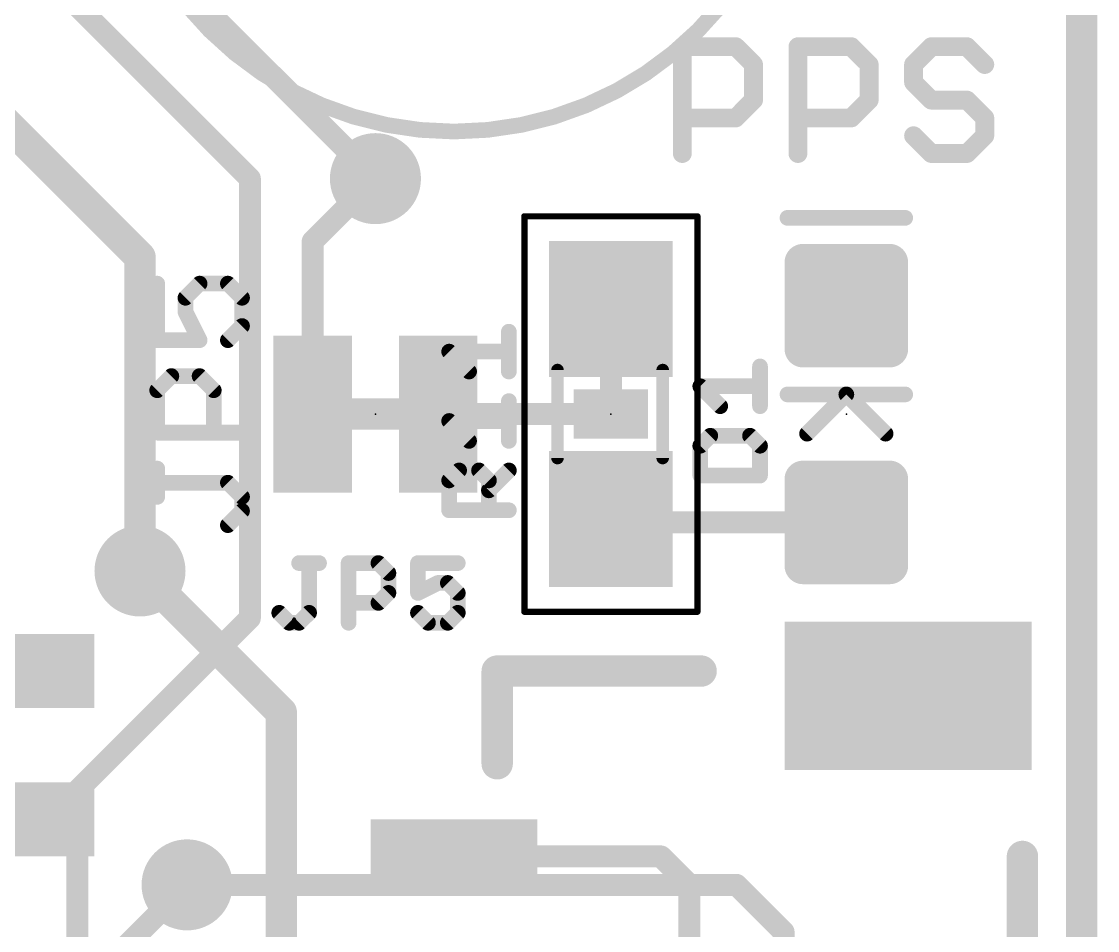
# Model space of a CAD drawing. Extents: x -38 to 69, y -72 to 37.
# Drawn here: x 21.9 to 30.61, y 13.6 to 20.96 of the extents above; entities that cross this region are included whole.
import ezdxf

# ---------------------------------------------------------------- set-up
doc = ezdxf.new("R2010")
doc.units = 0
for name, color, linetype in [('1', 12, 'CONTINUOUS'), ('16', 132, 'CONTINUOUS'), ('18', 110, 'CONTINUOUS'), ('20', 53, 'CONTINUOUS'), ('21', 41, 'CONTINUOUS'), ('23', 53, 'CONTINUOUS'), ('25', 253, 'CONTINUOUS'), ('35', 253, 'CONTINUOUS'), ('39', 12, 'CONTINUOUS'), ('51', 53, 'CONTINUOUS')]:
    doc.layers.add(name, color=color, linetype=linetype)

# ---------------------------------------------------------------- blocks, each defined once
blk = doc.blocks.new('RECT160000X160000R30')
at = {"const_width": 0.15}
blk.add_lwpolyline([(0.425, -0.35), (0.425, 0.35, 0.4142), (0.35, 0.425), (-0.35, 0.425, 0.4142), (-0.425, 0.35), (-0.425, -0.35, 0.4142), (-0.35, -0.425), (0.35, -0.425, 0.4142)], format="xyb", close=True, dxfattribs=at)
blk.add_solid([(-0.3754, -0.3754), (0.3754, -0.3754), (-0.3754, 0.3754), (0.3754, 0.3754)])
blk = doc.blocks.new('RECT')
blk.add_solid([(-0.5, -0.5), (0.5, -0.5), (-0.5, 0.5), (0.5, 0.5)])
blk = doc.blocks.new('ROUNDV')
at = {"const_width": 0.5}
blk.add_lwpolyline([(0, -0.25, 1), (0, 0.25, 1), (0, -0.25)], format="xyb", dxfattribs=at)

msp = doc.modelspace()

# ---------------------------------------------------------------- linework, layer by layer
at = {"layer": '1'}
for points, const_width in [([(30.48, 25.4), (30.48, 0)], 0.254), ([(24.257, 19.177), (24.765, 19.685)], 0.1778), ([(24.257, 17.78), (24.257, 19.177)], 0.1778), ([(26.67, 17.907), (26.67, 18.63)], 0.1778), ([(26.543, 17.78), (26.67, 17.907)], 0.1778), ([(25.273, 17.78), (24.257, 17.78)], 0.254), ([(25.273, 17.78), (24.257, 17.78)], 0.254), ([(25.273, 17.78), (26.543, 17.78)], 0.1778), ([(26.697, 16.903), (26.67, 16.93)], 0.1778), ([(28.575, 16.903), (26.697, 16.903)], 0.1778), ([(24.003, 15.367), (22.86, 16.51)], 0.254), ([(24.003, 13.335), (24.003, 15.367)], 0.254), ([(25.4, 14.2), (27.075, 14.2)], 0.1778), ([(27.075, 14.2), (27.305, 13.97)], 0.1778), ([(22.571, 13.3), (23.241, 13.97)], 0.1778), ([(27.305, 13.97), (27.305, 13.208)], 0.1778)]:
    msp.add_lwpolyline(points, dxfattribs=dict(at, const_width=const_width))
for points, const_width in [([(24.7964, 19.6536, 1), (24.7336, 19.7164)], 0.0889), ([(24.3015, 19.177, 1), (24.2126, 19.177)], 0.0889), ([(24.2256, 19.2084, 1), (24.2884, 19.1456)], 0.0889), ([(26.7145, 18.63, 1), (26.6256, 18.63)], 0.0889), ([(26.6256, 17.907, 1), (26.7145, 17.907)], 0.0889), ([(26.7014, 17.8756, 1), (26.6386, 17.9384)], 0.0889), ([(24.257, 17.8435, 1), (24.257, 17.7165)], 0.127), ([(24.257, 17.8435, 1), (24.257, 17.7165)], 0.127), ([(25.273, 17.8245, 1), (25.273, 17.7355)], 0.0889), ([(25.273, 17.7165, 1), (25.273, 17.8435)], 0.127), ([(25.273, 17.7165, 1), (25.273, 17.8435)], 0.127), ([(26.5116, 17.8114, 1), (26.5744, 17.7486)], 0.0889), ([(26.543, 17.7355, 1), (26.543, 17.8245)], 0.0889), ([(24.2126, 17.78, 1), (24.3015, 17.78)], 0.0889), ([(26.7014, 16.9614, 1), (26.6386, 16.8986)], 0.0889), ([(26.697, 16.9475, 1), (26.697, 16.8586)], 0.0889), ([(26.6656, 16.8716, 1), (26.7284, 16.9344)], 0.0889), ([(28.575, 16.8586, 1), (28.575, 16.9475)], 0.0889), ([(22.9049, 16.5549, 1), (22.8151, 16.4651)], 0.127), ([(24.0665, 15.367, 1), (23.9395, 15.367)], 0.127), ([(23.9581, 15.3221, 1), (24.0479, 15.4119)], 0.127), ([(25.4, 14.2445, 1), (25.4, 14.1556)], 0.0889), ([(27.1064, 14.2314, 1), (27.0436, 14.1686)], 0.0889), ([(27.075, 14.1556, 1), (27.075, 14.2445)], 0.0889), ([(23.2724, 13.9386, 1), (23.2096, 14.0014)], 0.0889), ([(27.3495, 13.97, 1), (27.2605, 13.97)], 0.0889), ([(27.2736, 13.9386, 1), (27.3364, 14.0014)], 0.0889)]:
    msp.add_lwpolyline(points, format="xyb", dxfattribs=dict(at, const_width=const_width))
at = {"layer": '16'}
for points, const_width in [([(30.48, 25.4), (30.48, 0)], 0.254), ([(24.765, 19.685), (21.59, 22.86)], 0.1778), ([(23.749, 19.685), (21.209, 22.225)], 0.1778), ([(22.86, 19.05), (20.32, 21.59)], 0.254), ([(23.749, 16.129), (23.749, 19.685)], 0.1778), ([(22.86, 16.51), (22.86, 19.05)], 0.254), ([(22.352, 14.732), (23.749, 16.129)], 0.1778), ([(22.352, 5.715), (22.352, 14.732)], 0.1778), ([(23.241, 13.97), (27.686, 13.97)], 0.1778), ([(27.686, 13.97), (28.067, 13.589)], 0.1778), ([(28.067, 13.589), (28.067, 12.573)], 0.1778)]:
    msp.add_lwpolyline(points, dxfattribs=dict(at, const_width=const_width))
for points, const_width in [([(23.7935, 19.685, 1), (23.7046, 19.685)], 0.0889), ([(23.7176, 19.6536, 1), (23.7804, 19.7164)], 0.0889), ([(24.7336, 19.6536, 1), (24.7964, 19.7164)], 0.0889), ([(22.9235, 19.05, 1), (22.7965, 19.05)], 0.127), ([(22.8151, 19.0051, 1), (22.9049, 19.0949)], 0.127), ([(22.7965, 16.51, 1), (22.9235, 16.51)], 0.127), ([(23.7804, 16.0976, 1), (23.7176, 16.1604)], 0.0889), ([(23.7046, 16.129, 1), (23.7935, 16.129)], 0.0889), ([(22.3965, 14.732, 1), (22.3075, 14.732)], 0.0889), ([(22.3206, 14.7634, 1), (22.3834, 14.7006)], 0.0889), ([(23.241, 14.0145, 1), (23.241, 13.9256)], 0.0889), ([(27.7174, 14.0014, 1), (27.6546, 13.9386)], 0.0889), ([(27.686, 13.9256, 1), (27.686, 14.0145)], 0.0889), ([(28.1115, 13.589, 1), (28.0225, 13.589)], 0.0889), ([(28.0356, 13.5576, 1), (28.0984, 13.6204)], 0.0889)]:
    msp.add_lwpolyline(points, format="xyb", dxfattribs=dict(at, const_width=const_width))
at = {"layer": '20', "const_width": 0.2032}
msp.add_lwpolyline([(30.48, 25.4), (30.48, 0)], dxfattribs=at)
at = {"layer": '21'}
for points, const_width in [([(27.2479, 19.8882), (27.2479, 20.7525)], 0.1524), ([(27.2479, 20.7525), (27.6801, 20.7525)], 0.1524), ([(27.6801, 20.7525), (27.8241, 20.6085)], 0.1524), ([(28.1834, 19.8882), (28.1834, 20.7525)], 0.1524), ([(28.1834, 20.7525), (28.6156, 20.7525)], 0.1524), ([(28.6156, 20.7525), (28.7597, 20.6085)], 0.1524), ([(29.263, 20.7525), (29.119, 20.6085)], 0.1524), ([(29.5511, 20.7525), (29.263, 20.7525)], 0.1524), ([(29.6952, 20.6085), (29.5511, 20.7525)], 0.1524), ([(27.8241, 20.6085), (27.8241, 20.3204)], 0.1524), ([(28.7597, 20.6085), (28.7597, 20.3204)], 0.1524), ([(29.119, 20.6085), (29.119, 20.4644)], 0.1524), ([(29.119, 20.4644), (29.263, 20.3204)], 0.1524), ([(27.8241, 20.3204), (27.6801, 20.1763)], 0.1524), ([(28.7597, 20.3204), (28.6156, 20.1763)], 0.1524), ([(29.263, 20.3204), (29.5511, 20.3204)], 0.1524), ([(29.5511, 20.3204), (29.6952, 20.1763)], 0.1524), ([(27.6801, 20.1763), (27.2479, 20.1763)], 0.1524), ([(28.6156, 20.1763), (28.1834, 20.1763)], 0.1524), ([(29.6952, 20.1763), (29.6952, 20.0323)], 0.1524), ([(29.263, 19.8882), (29.119, 20.0323)], 0.1524), ([(29.6952, 20.0323), (29.5511, 19.8882)], 0.1524), ([(29.5511, 19.8882), (29.263, 19.8882)], 0.1524), ([(28.0988, 19.3675), (29.0513, 19.3675)], 0.127), ([(22.9991, 18.8354), (22.9991, 18.3778)], 0.127), ([(23.2279, 18.721), (23.3423, 18.8354)], 0.127), ([(23.3423, 18.8354), (23.5711, 18.8354)], 0.127), ([(23.5711, 18.8354), (23.6855, 18.721)], 0.127), ([(23.2279, 18.6066), (23.2279, 18.721)], 0.127), ([(23.6855, 18.721), (23.6855, 18.4922)], 0.127), ([(23.3423, 18.3778), (23.2279, 18.6066)], 0.127), ([(23.6855, 18.4922), (23.5711, 18.3778)], 0.127), ([(22.9991, 18.3778), (23.3423, 18.3778)], 0.127), ([(22.9991, 17.9726), (23.1135, 18.087)], 0.127), ([(23.1135, 18.087), (23.3423, 18.087)], 0.127), ([(23.3423, 18.087), (23.4567, 17.9726)], 0.127), ([(22.9991, 17.6294), (22.9991, 17.9726)], 0.127), ([(23.4567, 17.9726), (23.4567, 17.6294)], 0.127), ([(23.6855, 17.6294), (22.9991, 17.6294)], 0.127), ([(22.9991, 17.1097), (22.9991, 17.3385)], 0.127), ([(23.5711, 17.2241), (22.9991, 17.2241)], 0.127), ([(23.6855, 17.1097), (23.5711, 17.2241)], 0.127), ([(23.6855, 16.9954), (23.6855, 17.1097)], 0.127), ([(23.5711, 16.881), (23.6855, 16.9954)], 0.127), ([(25.75, 14.95), (25.75, 15.7)], 0.254), ([(25.75, 15.7), (27.4, 15.7)], 0.254), ([(30, 11.2), (30, 14.2)], 0.254)]:
    msp.add_lwpolyline(points, dxfattribs=dict(at, const_width=const_width))
for points, const_width in [([(27.286, 20.7525, 1), (27.2098, 20.7525)], 0.0762), ([(27.2479, 20.7906, 1), (27.2479, 20.7144)], 0.0762), ([(27.707, 20.7795, 1), (27.6531, 20.7256)], 0.0762), ([(27.6801, 20.7144, 1), (27.6801, 20.7906)], 0.0762), ([(28.2215, 20.7525, 1), (28.1453, 20.7525)], 0.0762), ([(28.1834, 20.7906, 1), (28.1834, 20.7144)], 0.0762), ([(28.6426, 20.7795, 1), (28.5887, 20.7256)], 0.0762), ([(28.6156, 20.7144, 1), (28.6156, 20.7906)], 0.0762), ([(29.263, 20.7906, 1), (29.263, 20.7144)], 0.0762), ([(29.29, 20.7256, 1), (29.2361, 20.7795)], 0.0762), ([(29.5781, 20.7795, 1), (29.5242, 20.7256)], 0.0762), ([(29.5511, 20.7144, 1), (29.5511, 20.7906)], 0.0762), ([(27.8622, 20.6085, 1), (27.786, 20.6085)], 0.0762), ([(27.7972, 20.5815, 1), (27.8511, 20.6354)], 0.0762), ([(28.7978, 20.6085, 1), (28.7216, 20.6085)], 0.0762), ([(28.7327, 20.5815, 1), (28.7866, 20.6354)], 0.0762), ([(29.092, 20.6354, 1), (29.1459, 20.5815)], 0.0762), ([(29.1571, 20.6085, 1), (29.0809, 20.6085)], 0.0762), ([(29.6682, 20.5815, 1), (29.7221, 20.6354)], 0.0762), ([(29.1459, 20.4914, 1), (29.092, 20.4375)], 0.0762), ([(29.0809, 20.4644, 1), (29.1571, 20.4644)], 0.0762), ([(27.8511, 20.2934, 1), (27.7972, 20.3473)], 0.0762), ([(28.7866, 20.2934, 1), (28.7327, 20.3473)], 0.0762), ([(29.263, 20.3585, 1), (29.263, 20.2823)], 0.0762), ([(29.2361, 20.2934, 1), (29.29, 20.3473)], 0.0762), ([(29.5781, 20.3473, 1), (29.5242, 20.2934)], 0.0762), ([(29.5511, 20.2823, 1), (29.5511, 20.3585)], 0.0762), ([(27.786, 20.3204, 1), (27.8622, 20.3204)], 0.0762), ([(28.7216, 20.3204, 1), (28.7978, 20.3204)], 0.0762), ([(27.2479, 20.2144, 1), (27.2479, 20.1382)], 0.0762), ([(27.6531, 20.2033, 1), (27.707, 20.1494)], 0.0762), ([(27.6801, 20.1382, 1), (27.6801, 20.2144)], 0.0762), ([(28.1834, 20.2144, 1), (28.1834, 20.1382)], 0.0762), ([(28.5887, 20.2033, 1), (28.6426, 20.1494)], 0.0762), ([(28.6156, 20.1382, 1), (28.6156, 20.2144)], 0.0762), ([(29.7333, 20.1763, 1), (29.6571, 20.1763)], 0.0762), ([(29.6682, 20.1494, 1), (29.7221, 20.2033)], 0.0762), ([(29.1459, 20.0592, 1), (29.092, 20.0053)], 0.0762), ([(29.6571, 20.0323, 1), (29.7333, 20.0323)], 0.0762), ([(29.7221, 20.0053, 1), (29.6682, 20.0592)], 0.0762), ([(29.263, 19.9263, 1), (29.263, 19.8501)], 0.0762), ([(29.2361, 19.8613, 1), (29.29, 19.9151)], 0.0762), ([(29.5242, 19.9151, 1), (29.5781, 19.8613)], 0.0762), ([(29.5511, 19.8501, 1), (29.5511, 19.9263)], 0.0762), ([(27.2098, 19.8882, 1), (27.286, 19.8882)], 0.0762), ([(28.1453, 19.8882, 1), (28.2215, 19.8882)], 0.0762), ([(28.0988, 19.3992, 1), (28.0988, 19.3358)], 0.0635), ([(29.0513, 19.3358, 1), (29.0513, 19.3992)], 0.0635), ([(23.0309, 18.8354, 1), (22.9674, 18.8354)], 0.0635), ([(23.3423, 18.8671, 1), (23.3423, 18.8036)], 0.0635), ([(23.3648, 18.8129, 1), (23.3199, 18.8578)], 0.0635), ([(23.5936, 18.8578, 1), (23.5487, 18.8129)], 0.0635), ([(23.5711, 18.8036, 1), (23.5711, 18.8671)], 0.0635), ([(23.2597, 18.721, 1), (23.1962, 18.721)], 0.0635), ([(23.2055, 18.7434, 1), (23.2504, 18.6985)], 0.0635), ([(23.7172, 18.721, 1), (23.6538, 18.721)], 0.0635), ([(23.663, 18.6985, 1), (23.708, 18.7434)], 0.0635), ([(23.2563, 18.6208, 1), (23.1995, 18.5924)], 0.0635), ([(23.1962, 18.6066, 1), (23.2597, 18.6066)], 0.0635), ([(23.708, 18.4697, 1), (23.663, 18.5146)], 0.0635), ([(23.6538, 18.4922, 1), (23.7172, 18.4922)], 0.0635), ([(22.9991, 18.4095, 1), (22.9991, 18.346)], 0.0635), ([(22.9674, 18.3778, 1), (23.0309, 18.3778)], 0.0635), ([(23.3139, 18.3636, 1), (23.3707, 18.392)], 0.0635), ([(23.3423, 18.346, 1), (23.3423, 18.4095)], 0.0635), ([(23.5487, 18.4002, 1), (23.5936, 18.3553)], 0.0635), ([(23.1135, 18.1187, 1), (23.1135, 18.0552)], 0.0635), ([(23.136, 18.0645, 1), (23.0911, 18.1094)], 0.0635), ([(23.3648, 18.1094, 1), (23.3199, 18.0645)], 0.0635), ([(23.3423, 18.0552, 1), (23.3423, 18.1187)], 0.0635), ([(23.0309, 17.9726, 1), (22.9674, 17.9726)], 0.0635), ([(22.9767, 17.995, 1), (23.0216, 17.9501)], 0.0635), ([(23.4885, 17.9726, 1), (23.425, 17.9726)], 0.0635), ([(23.4343, 17.9501, 1), (23.4792, 17.995)], 0.0635), ([(22.9991, 17.6611, 1), (22.9991, 17.5976)], 0.0635), ([(23.6855, 17.5976, 1), (23.6855, 17.6611)], 0.0635), ([(22.9674, 17.6294, 1), (23.0309, 17.6294)], 0.0635), ([(23.425, 17.6294, 1), (23.4885, 17.6294)], 0.0635), ([(23.0309, 17.3385, 1), (22.9674, 17.3385)], 0.0635), ([(22.9991, 17.2559, 1), (22.9991, 17.1924)], 0.0635), ([(23.5936, 17.2466, 1), (23.5487, 17.2017)], 0.0635), ([(23.5711, 17.1924, 1), (23.5711, 17.2559)], 0.0635), ([(23.7172, 17.1097, 1), (23.6538, 17.1097)], 0.0635), ([(23.663, 17.0873, 1), (23.708, 17.1322)], 0.0635), ([(22.9674, 17.1097, 1), (23.0309, 17.1097)], 0.0635), ([(23.6538, 16.9954, 1), (23.7172, 16.9954)], 0.0635), ([(23.708, 16.9729, 1), (23.663, 17.0178)], 0.0635), ([(23.5487, 16.9034, 1), (23.5936, 16.8585)], 0.0635), ([(25.8135, 15.7, 1), (25.6865, 15.7)], 0.127), ([(25.75, 15.7635, 1), (25.75, 15.6365)], 0.127), ([(27.4, 15.6365, 1), (27.4, 15.7635)], 0.127), ([(25.6865, 14.95, 1), (25.8135, 14.95)], 0.127), ([(30.0635, 14.2, 1), (29.9365, 14.2)], 0.127)]:
    msp.add_lwpolyline(points, format="xyb", dxfattribs=dict(at, const_width=const_width))
at = {"layer": '23'}
for p in [(24.765, 17.78), (26.67, 17.78), (28.575, 17.78)]:
    msp.add_point(p, dxfattribs=at)
at = {"layer": '25', "const_width": 0.127}
for points in [[(25.8445, 18.1242), (25.8445, 18.4462)], [(25.5225, 18.1242), (25.3615, 18.2852)], [(25.3615, 18.2852), (25.8445, 18.2852)], [(27.8765, 17.8435), (27.8765, 18.1655)], [(27.5545, 17.8435), (27.3935, 18.0045)], [(27.3935, 18.0045), (27.8765, 18.0045)], [(25.8445, 17.5628), (25.8445, 17.8849)], [(25.5225, 17.5628), (25.3615, 17.7238)], [(25.3615, 17.7238), (25.8445, 17.7238)], [(27.474, 17.6042), (27.3935, 17.5237)], [(27.3935, 17.5237), (27.3935, 17.2822)], [(27.796, 17.6042), (27.474, 17.6042)], [(27.8765, 17.5237), (27.796, 17.6042)], [(27.8765, 17.2822), (27.8765, 17.5237)], [(25.3615, 17.243), (25.442, 17.3235)], [(25.442, 17.3235), (25.603, 17.3235)], [(25.603, 17.3235), (25.6835, 17.243)], [(25.6835, 17.1625), (25.8445, 17.3235)], [(27.3935, 17.2822), (27.8765, 17.2822)], [(25.3615, 17.0015), (25.3615, 17.243)], [(25.6835, 17.243), (25.6835, 17.0015)], [(25.8445, 17.0015), (25.3615, 17.0015)], [(24.1475, 16.5739), (24.3085, 16.5739)], [(24.228, 16.1714), (24.228, 16.5739)], [(24.5478, 16.0909), (24.5478, 16.5739)], [(24.5478, 16.5739), (24.7893, 16.5739)], [(24.7893, 16.5739), (24.8698, 16.4934)], [(25.4312, 16.5739), (25.1091, 16.5739)], [(25.1091, 16.5739), (25.1091, 16.3324)], [(24.8698, 16.4934), (24.8698, 16.3324)], [(25.1091, 16.3324), (25.2702, 16.4129)], [(25.2702, 16.4129), (25.3507, 16.4129)], [(25.3507, 16.4129), (25.4312, 16.3324)], [(24.8698, 16.3324), (24.7893, 16.2519)], [(25.4312, 16.3324), (25.4312, 16.1714)], [(24.7893, 16.2519), (24.5478, 16.2519)], [(23.9865, 16.1714), (24.067, 16.0909)], [(24.1475, 16.0909), (24.228, 16.1714)], [(25.1897, 16.0909), (25.1091, 16.1714)], [(25.4312, 16.1714), (25.3507, 16.0909)], [(24.067, 16.0909), (24.1475, 16.0909)], [(25.3507, 16.0909), (25.1897, 16.0909)]]:
    msp.add_lwpolyline(points, dxfattribs=at)
at = {"layer": '25', "const_width": 0.0635}
for points in [[(25.8762, 18.4462, 1), (25.8128, 18.4462)], [(25.3615, 18.3169, 1), (25.3615, 18.2534)], [(25.3839, 18.3076, 1), (25.339, 18.2627)], [(25.8445, 18.2534, 1), (25.8445, 18.3169)], [(27.9082, 18.1655, 1), (27.8448, 18.1655)], [(25.5, 18.1017, 1), (25.5449, 18.1466)], [(25.8128, 18.1242, 1), (25.8762, 18.1242)], [(27.3935, 18.0363, 1), (27.3935, 17.9728)], [(27.4159, 18.027, 1), (27.371, 17.9821)], [(27.8765, 17.9728, 1), (27.8765, 18.0363)], [(25.8762, 17.8849, 1), (25.8128, 17.8849)], [(27.532, 17.821, 1), (27.5769, 17.866)], [(27.8448, 17.8435, 1), (27.9082, 17.8435)], [(25.3839, 17.7463, 1), (25.339, 17.7014)], [(25.3615, 17.7556, 1), (25.3615, 17.6921)], [(25.8445, 17.6921, 1), (25.8445, 17.7556)], [(25.5, 17.5404, 1), (25.5449, 17.5853)], [(25.8128, 17.5628, 1), (25.8762, 17.5628)], [(27.4252, 17.5237, 1), (27.3617, 17.5237)], [(27.474, 17.6359, 1), (27.474, 17.5724)], [(27.4964, 17.5817, 1), (27.4515, 17.6266)], [(27.8185, 17.6266, 1), (27.7735, 17.5817)], [(27.796, 17.5724, 1), (27.796, 17.6359)], [(27.9082, 17.5237, 1), (27.8448, 17.5237)], [(27.371, 17.5461, 1), (27.4159, 17.5012)], [(27.854, 17.5012, 1), (27.899, 17.5461)], [(25.442, 17.3553, 1), (25.442, 17.2918)], [(25.4644, 17.3011, 1), (25.4195, 17.346)], [(25.6254, 17.346, 1), (25.5805, 17.3011)], [(25.603, 17.2918, 1), (25.603, 17.3553)], [(25.867, 17.3011, 1), (25.822, 17.346)], [(27.3935, 17.3139, 1), (27.3935, 17.2504)], [(27.8765, 17.2504, 1), (27.8765, 17.3139)], [(25.3932, 17.243, 1), (25.3297, 17.243)], [(25.339, 17.2655, 1), (25.3839, 17.2206)], [(25.7152, 17.243, 1), (25.6517, 17.243)], [(25.661, 17.2206, 1), (25.7059, 17.2655)], [(27.3617, 17.2822, 1), (27.4252, 17.2822)], [(27.8448, 17.2822, 1), (27.9082, 17.2822)], [(25.661, 17.185, 1), (25.7059, 17.1401)], [(25.3615, 17.0333, 1), (25.3615, 16.9698)], [(25.8445, 16.9698, 1), (25.8445, 17.0333)], [(25.3297, 17.0015, 1), (25.3932, 17.0015)], [(25.6517, 17.0015, 1), (25.7152, 17.0015)], [(24.1475, 16.6057, 1), (24.1475, 16.5422)], [(24.2598, 16.5739, 1), (24.1963, 16.5739)], [(24.3085, 16.5422, 1), (24.3085, 16.6057)], [(24.5478, 16.6057, 1), (24.5478, 16.5422)], [(24.5796, 16.5739, 1), (24.5161, 16.5739)], [(24.8118, 16.5964, 1), (24.7669, 16.5515)], [(24.7893, 16.5422, 1), (24.7893, 16.6057)], [(25.1091, 16.6057, 1), (25.1091, 16.5422)], [(25.1409, 16.5739, 1), (25.0774, 16.5739)], [(25.4312, 16.5422, 1), (25.4312, 16.6057)], [(24.9016, 16.4934, 1), (24.8381, 16.4934)], [(24.8474, 16.471, 1), (24.8923, 16.5159)], [(25.2702, 16.4447, 1), (25.2702, 16.3812)], [(25.2844, 16.3845, 1), (25.256, 16.4413)], [(25.3731, 16.4354, 1), (25.3282, 16.3905)], [(25.3507, 16.3812, 1), (25.3507, 16.4447)], [(24.8923, 16.31, 1), (24.8474, 16.3549)], [(25.095, 16.3608, 1), (25.1233, 16.304)], [(25.4629, 16.3324, 1), (25.3994, 16.3324)], [(25.4087, 16.31, 1), (25.4536, 16.3549)], [(24.5478, 16.2837, 1), (24.5478, 16.2202)], [(24.7669, 16.2744, 1), (24.8118, 16.2295)], [(24.7893, 16.2202, 1), (24.7893, 16.2837)], [(24.8381, 16.3324, 1), (24.9016, 16.3324)], [(25.0774, 16.3324, 1), (25.1409, 16.3324)], [(24.009, 16.1939, 1), (23.9641, 16.1489)], [(24.1963, 16.1714, 1), (24.2598, 16.1714)], [(24.2505, 16.1489, 1), (24.2056, 16.1939)], [(25.1316, 16.1939, 1), (25.0867, 16.1489)], [(25.3994, 16.1714, 1), (25.4629, 16.1714)], [(25.4536, 16.1489, 1), (25.4087, 16.1939)], [(24.067, 16.1227, 1), (24.067, 16.0592)], [(24.0446, 16.0684, 1), (24.0895, 16.1134)], [(24.1251, 16.1134, 1), (24.17, 16.0684)], [(24.1475, 16.0592, 1), (24.1475, 16.1227)], [(24.5161, 16.0909, 1), (24.5796, 16.0909)], [(25.1897, 16.1227, 1), (25.1897, 16.0592)], [(25.1672, 16.0684, 1), (25.2121, 16.1134)], [(25.3282, 16.1134, 1), (25.3731, 16.0684)], [(25.3507, 16.0592, 1), (25.3507, 16.1227)]]:
    msp.add_lwpolyline(points, format="xyb", dxfattribs=at)
at = {"layer": '39'}
for points, const_width in [([(25.4, 20.066, 1), (25.4, 25.654, 1), (25.4, 20.066)], 0.127), ([(25.9827, 19.38, 1), (25.9573, 19.38)], 0.0254), ([(25.97, 19.3927, 1), (25.97, 19.3673)], 0.0254), ([(27.3827, 19.38, 1), (27.3573, 19.38)], 0.0254), ([(27.37, 19.3673, 1), (27.37, 19.3927)], 0.0254), ([(25.97, 16.1927, 1), (25.97, 16.1673)], 0.0254), ([(25.9573, 16.18, 1), (25.9827, 16.18)], 0.0254), ([(27.3573, 16.18, 1), (27.3827, 16.18)], 0.0254), ([(27.37, 16.1673, 1), (27.37, 16.1927)], 0.0254)]:
    msp.add_lwpolyline(points, format="xyb", dxfattribs=dict(at, const_width=const_width))
at = {"layer": '39', "const_width": 0.0508}
for points in [[(25.97, 16.18), (25.97, 19.38)], [(25.97, 19.38), (27.37, 19.38)], [(27.37, 19.38), (27.37, 16.18)], [(27.37, 16.18), (25.97, 16.18)]]:
    msp.add_lwpolyline(points, dxfattribs=at)
at = {"layer": '51'}
for points, const_width in [([(26.238, 17.424), (26.238, 18.136)], 0.1016), ([(27.089, 17.424), (27.089, 18.136)], 0.1016), ([(28.0988, 17.9388), (28.575, 17.9388)], 0.127), ([(28.575, 17.9388), (28.2575, 17.6212)], 0.127), ([(28.575, 17.9388), (29.0513, 17.9388)], 0.127), ([(28.575, 17.9388), (28.8925, 17.6212)], 0.127)]:
    msp.add_lwpolyline(points, dxfattribs=dict(at, const_width=const_width))
for points, const_width in [([(26.2634, 18.136, 1), (26.2126, 18.136)], 0.0508), ([(27.1144, 18.136, 1), (27.0636, 18.136)], 0.0508), ([(28.0988, 17.9705, 1), (28.0988, 17.907)], 0.0635), ([(28.575, 17.9705, 1), (28.575, 17.907)], 0.0635), ([(28.5975, 17.9612, 1), (28.5525, 17.9163)], 0.0635), ([(28.5975, 17.9163, 1), (28.5525, 17.9612)], 0.0635), ([(28.575, 17.907, 1), (28.575, 17.9705)], 0.0635), ([(29.0513, 17.907, 1), (29.0513, 17.9705)], 0.0635), ([(28.235, 17.6437, 1), (28.28, 17.5988)], 0.0635), ([(28.87, 17.5988, 1), (28.915, 17.6437)], 0.0635), ([(26.2126, 17.424, 1), (26.2634, 17.424)], 0.0508), ([(27.0636, 17.424, 1), (27.1144, 17.424)], 0.0508)]:
    msp.add_lwpolyline(points, format="xyb", dxfattribs=dict(at, const_width=const_width))

# ---------------------------------------------------------------- block references
at = {"layer": '1', "xscale": 1.1, "rotation": 90}
for p in [(26.67, 18.63), (26.67, 16.93)]:
    msp.add_blockref('RECT', p, dxfattribs=at)
at = {"layer": '1'}
for p in [(28.575, 18.657), (28.575, 16.903)]:
    msp.add_blockref('RECT160000X160000R30', p, dxfattribs=at)
for p, xscale, yscale, rotation in [((24.257, 17.78), 0.635, 1.27, 180), ((25.273, 17.78), 0.635, 1.27, 180), ((29.075, 15.5), 1.2, 2, 90), ((25.4, 14.2), 0.6, 1.35, 90)]:
    msp.add_blockref('RECT', p, dxfattribs=dict(at, xscale=xscale, yscale=yscale, rotation=rotation))
at = {"layer": '1', "xscale": 2, "yscale": 0.6}
for p in [(21.49, 15.7), (21.49, 14.5)]:
    msp.add_blockref('RECT', p, dxfattribs=at)
at = {"layer": '18', "xscale": 0.7366, "yscale": 0.7366}
for p in [(24.765, 19.685), (24.765, 19.685), (22.86, 16.51), (22.86, 16.51), (23.241, 13.97), (23.241, 13.97)]:
    msp.add_blockref('ROUNDV', p, dxfattribs=at)
at = {"layer": '35', "xscale": 0.3998, "yscale": 0.6, "rotation": 90}
msp.add_blockref('RECT', (26.67, 17.78), dxfattribs=at)
at = {"layer": '51', "xscale": 0.5001, "yscale": 0.95, "rotation": 90}
for p in [(26.6649, 18.3603), (26.6649, 17.1919)]:
    msp.add_blockref('RECT', p, dxfattribs=at)

doc.saveas('drawing.dxf')
